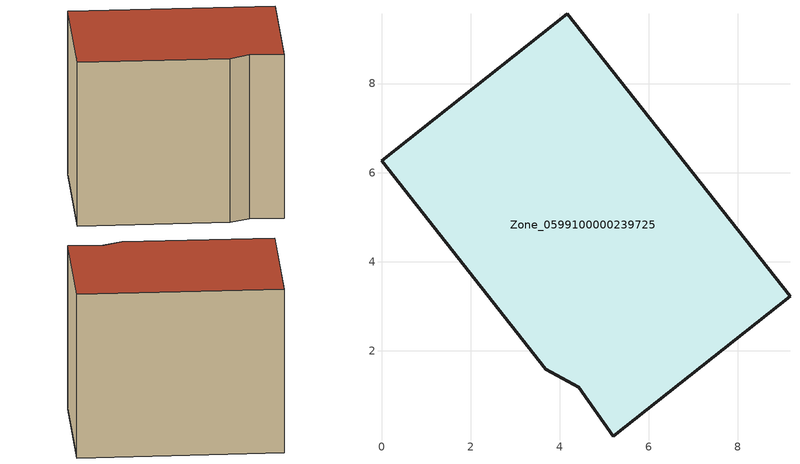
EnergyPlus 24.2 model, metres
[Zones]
Zone_0599100000239725
 floor ground (C_G): 4.43,1.19 3.68,1.58 0,6.27 4.17,9.57 9.17,3.23 5.2,0.08 z0
 wall outside (C_F): 4.17,9.57 0,6.27 3.68,1.58 4.43,1.19 5.2,0.08 9.17,3.23 4.17,9.57 z0:6.87
 roof outside (C_R): 3.68,1.58 4.43,1.19 5.2,0.08 9.17,3.23 4.17,9.57 0,6.27 z6.87
[BUILDING]
Pand.0599100000239725: North Axis=0; Terrain=City; Loads Convergence Tolerance Value=0.04; Temperature Convergence Tolerance Value=0.4; Solar Distribution=FullExterior; Maximum Number of Warmup Days=25; Minimum Number of Warmup Days=1
[Site:Location]
Rotterdam.The.Hague.AP_ZH_NLD Design_Conditions: Latitude=51.96; Longitude=4.45; Time Zone=1; Elevation=-4.5
[SITE:GROUNDTEMPERATURE:BUILDINGSURFACE]
18, 18, 18, 18, 18, 18, 18, 18, 18, 18, 18, 18
[MATERIAL] Thermal Absorptance=0.9; Solar Absorptance=0.7; Visible Absorptance=0.7
Name | Roughness | Thickness | Conductivity | Density | Specific Heat
G.TC.1946 | MediumSmooth | 0.15 | 1 | 540 | 1210
F.TC.1946 | Rough | 0.3 | 0.857143 | 1920 | 840
R.TC.1946 | MediumRough | 0.2 | 0.909091 | 1500 | 1000
[CONSTRUCTION]
C_G: G.TC.1946
C_F: F.TC.1946
C_R: R.TC.1946
[ZONE]
Zone_0599100000239725: Type=1; Multiplier=1; Ceiling Height=Autocalculate; Volume=Autocalculate; Floor Area=autocalculate; Part of Total Floor Area=Yes
[ZONEINFILTRATION:DESIGNFLOWRATE]
Infil_Zone_0599100000239725: Zone or ZoneList or Space or SpaceList=Zone_0599100000239725; Schedule=AlwaysOn; Design Flow Rate Calculation Method=Flow/Area; Flow Rate per Floor Area=0.003; Constant Term Coefficient=1; Temperature Term Coefficient=0; Velocity Term Coefficient=0; Velocity Squared Term Coefficient=0
[HVACTEMPLATE:ZONE:IDEALLOADSAIRSYSTEM]
Zone_0599100000239725: Maximum Heating Supply Air Temperature=50; Minimum Cooling Supply Air Temperature=13; Maximum Heating Supply Air Humidity Ratio=0.0156; Minimum Cooling Supply Air Humidity Ratio=0.0077; Heating Limit=NoLimit; Cooling Limit=NoLimit; Dehumidification Control Type=ConstantSensibleHeatRatio; Cooling Sensible Heat Ratio=0.7; Dehumidification Setpoint=60; Humidification Control Type=None; Humidification Setpoint=30; Outdoor Air Method=None; Outdoor Air Flow Rate per Person=0.00944; Outdoor Air Flow Rate per Zone Floor Area=0; Outdoor Air Flow Rate per Zone=0; Demand Controlled Ventilation Type=None; Outdoor Air Economizer Type=NoEconomizer; Heat Recovery Type=None; Sensible Heat Recovery Effectiveness=0.7; Latent Heat Recovery Effectiveness=0.65
[ZONECONTROL:THERMOSTAT]
ThermostatControl_Zone_0599100000239725: Zone or ZoneList=Zone_0599100000239725; Control Type Schedule=DualSetpointControlType; Control 1=Thermostat_Zone_0599100000239725; Temperature Difference Between Cutout And Setpoint=0
[THERMOSTATSETPOINT:DUALSETPOINT]
Thermostat_Zone_0599100000239725: Heating Setpoint Temperature Schedule=HeatingSetpoint_Zone_0599100000239725; Cooling Setpoint Temperature Schedule=CoolingSetpoint_Zone_0599100000239725
[SCHEDULE:COMPACT]
HeatingSetpoint_Zone_0599100000239725: Through: 12/31, For: AllDays, Until: 24:00, 21
CoolingSetpoint_Zone_0599100000239725: Through: 12/31, For: AllDays, Until: 24:00, 24
DualSetpointControlType: Through: 12/31, For: AllDays, Until: 24:00, 4
AlwaysOn: Through: 12/31, For: AllDays, Until: 24:00, 1
